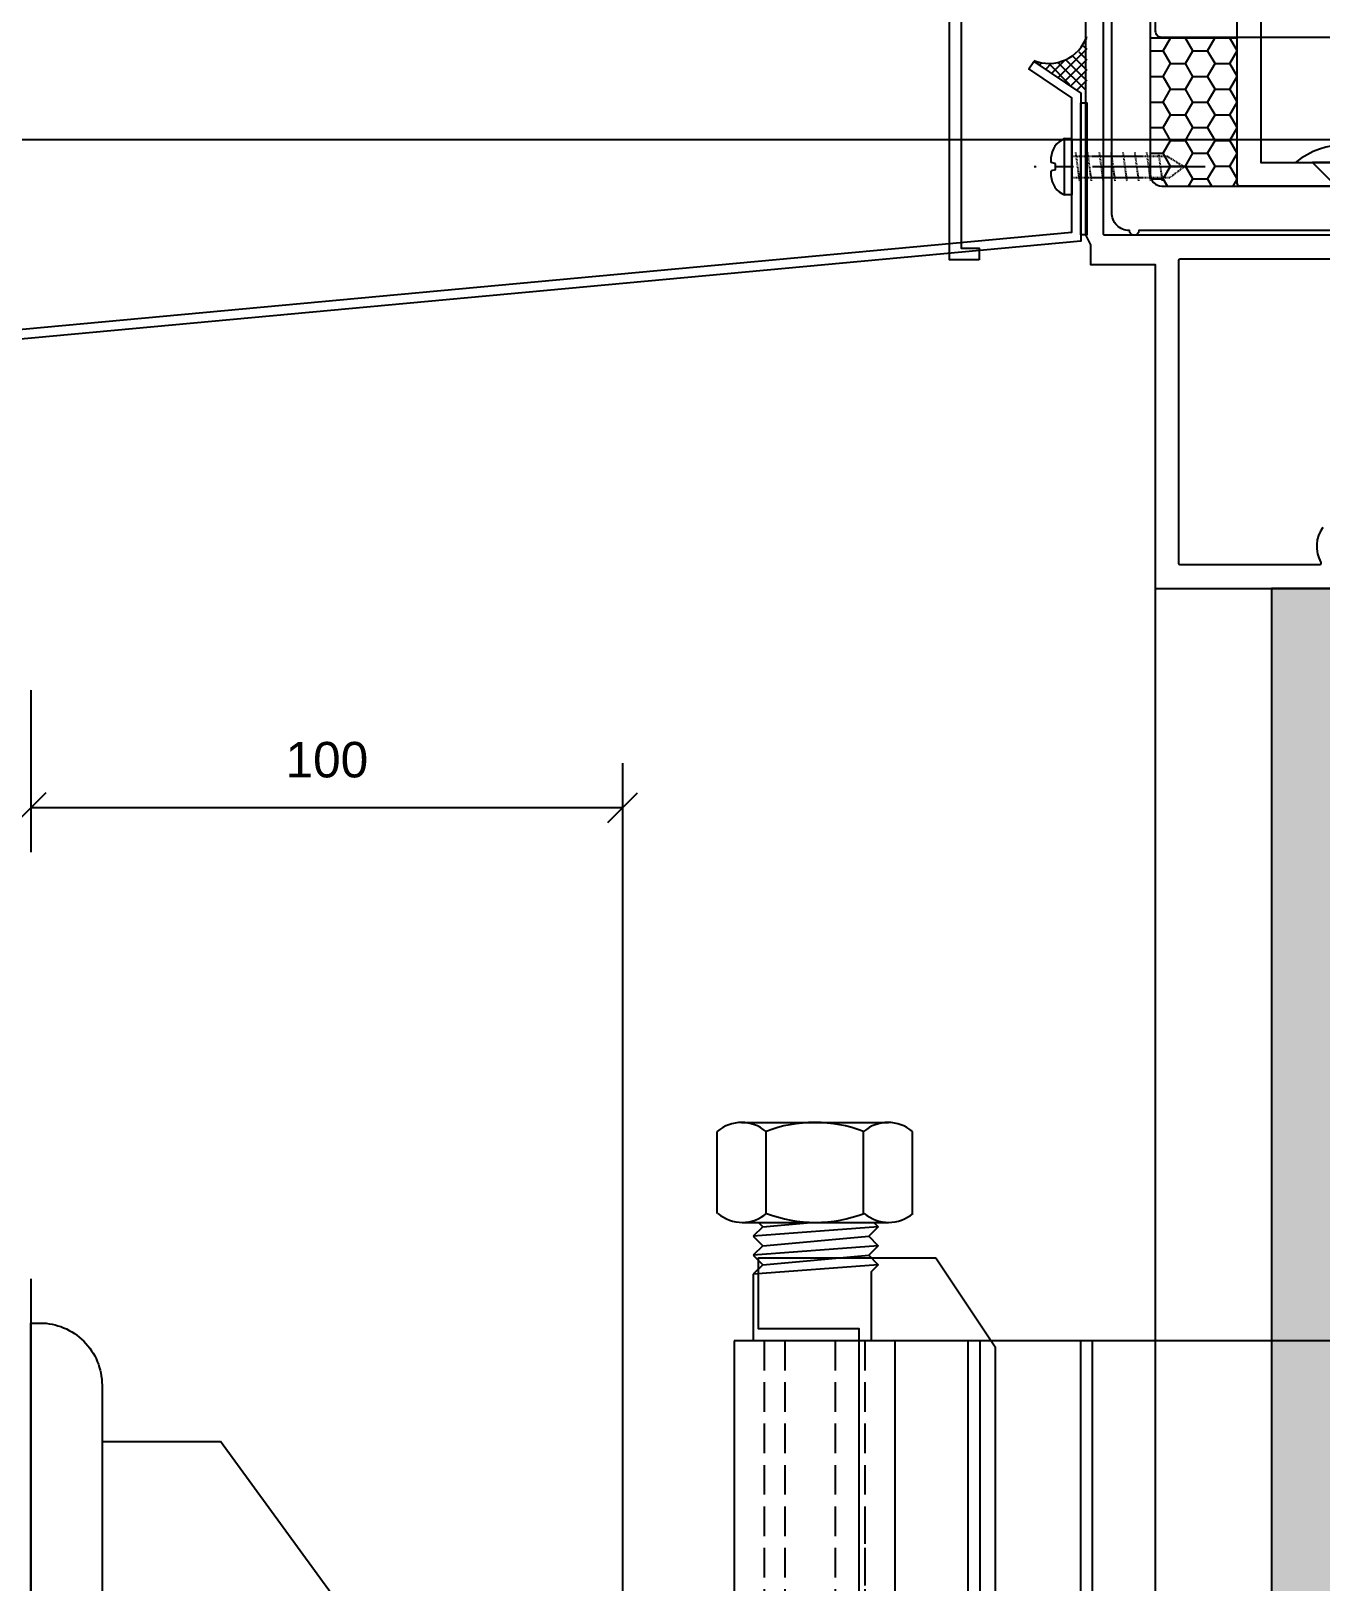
# Model space of a CAD drawing. Header units: millimetres. Extents: x 19684 to 58158, y -7929 to 13062.
# Drawn here: x 54627.2 to 54845.2, y 4635.5 to 4897.6 of the extents above; entities that cross this region are included whole.
import ezdxf

# ---------------------------------------------------------------- set-up
doc = ezdxf.new("R2010")
doc.units = ezdxf.units.MM
for name, pattern in [('CENTER2', [28.575, 19.05, -3.175, 3.175, -3.175]), ('DASH', [0.35, 0.25, -0.1]), ('HIDDEN2', [0.1875, 0.125, -0.0625])]:
    doc.linetypes.add(name, pattern=pattern)
for name, color, linetype in [('CASTFIX', 1, 'Continuous'), ('F-Alum', 4, 'Continuous'), ('F-Bolt', 32, 'Continuous'), ('F-dim', 1, 'Continuous'), ('F-gasket', 8, 'Continuous'), ('F-Insul', 8, 'Continuous'), ('F-steel', 3, 'Continuous'), ('F-text', 7, 'Continuous'), ('F_MISC', 8, 'Continuous'), ('INSUL', 173, 'Continuous'), ('POCHET', 8, 'Continuous'), ('STEEL', 34, 'Continuous')]:
    doc.layers.add(name, color=color, linetype=linetype)
doc.layers.add('Sealant', color=1, linetype='Continuous', lineweight=25)
doc.styles.add('Arial', font='arial.ttf')
doc.dimstyles.new('Arup4', dxfattribs={"dimscale": 5, "dimtxt": 1.2, "dimasz": 1, "dimexe": 1.5, "dimexo": 1.5, "dimgap": 1, "dimtad": 1, "dimdec": 0, "dimdsep": 46, "dimtxsty": 'Arial', "dimblk": 'OBLIQUE', "dimcen": 0, "dimclrd": 1, "dimclre": 1, "dimclrt": 7, "dimadec": 0, "dimazin": 0, "dimtfac": 1, "dimtdec": 0, "dimtix": 1, "dimtofl": 0, "dimtmove": 2, "dimatfit": 3, "dimfxl": 5, "dimtolj": 1, "dimtzin": 0, "dimlwd": -1, "dimlwe": -1, "dimarcsym": 0})

# ---------------------------------------------------------------- blocks, each defined once
blk = doc.blocks.new('*U173')
at = {"layer": 'INSUL', "lineweight": 0}
h = blk.add_hatch(dxfattribs=at)
h.set_pattern_fill('岩棉', color=256, scale=100, style=0, pattern_type=2)
h.set_pattern_definition([(171.78891, (53.3, 199.0476), (-673.201724, 100.0000025), [3.3342, -696.8454]), (146.90866, (56.223, 197.1429), (-158.4004044, 100.0000014), [3.4887, -729.1451]), (132.32733, (58.3914, 194.762), (-178.2004573, 199.999999), [3.2205, -673.0858]), (114.797, (59.7115, 191.905), (-39.600101, 100), [3.1473, -327.3221]), (91.62022, (59.8057, 188.5714), (-19.80005, 599.9999997), [3.3347, -696.9453]), (82.824825, (50.09429, 111.42857), (138.600349442, 1099.999997034), [77.75174, -16250.113]), (97.175175, (69.70576, 111.42857), (-138.600352483, 1099.9999966515), [77.75174, -16250.113]), (88.37978, (59.9943, 188.5714), (19.800043, 600), [3.3347, -696.9453]), (65.203, (60.0886, 191.905), (39.600101, 100), [3.1473, -327.3221]), (47.67267, (61.4086, 194.762), (178.2004567, 199.9999997), [3.2205, -673.0858]), (33.09134, (63.5772, 197.1429), (158.400403, 100.0000036), [3.4887, -729.1451]), (8.21109, (66.5, 199.0476), (673.2017246, 100), [3.3342, -696.8454]), (87.16616, (50, 109.524), (19.800042, 300), [1.9071, -398.58265]), (103.9014, (50.4714, 107.619), (-79.200203, 300), [1.9622, -410.107]), (111.6036, (51.226, 105.714), (-19.80005, 100), [2.0487, -105.5067]), (122.76135, (52.4514, 103.8095), (-59.400154, 99.999999), [2.2651, -473.3977]), (138.29055, (54.0543, 102.381), (-118.800303, 100.000002), [2.1471, -448.7411]), (152.0035, (55.8457, 101.4286), (-178.200458, 99.999999), [2.0289, -424.0312]), (166.4772, (57.8257, 100.9524), (-396.001014, 100.000003), [2.0365, -425.62055]), (167.07075, (59.9, 100.476), (-415.801066, 100), [2.12825, -444.8039]), (12.92924, (59.9, 100.476), (415.801066, 99.999999), [2.12825, -444.8039]), (13.5228, (61.9743, 100.9524), (396.001015, 100), [2.0365, -425.62055]), (27.9965, (63.9543, 101.4286), (198.000505, 100.000004), [2.0289, -424.0312]), (41.70945, (65.7458, 102.381), (118.800302, 100.000003), [2.1471, -448.7411]), (57.23865, (67.3486, 103.8095), (198.000504, 300.000002), [2.2651, -473.3977]), (68.3964, (68.574, 105.714), (19.80005, 100), [2.0487, -105.5067]), (76.0986, (69.3286, 107.619), (19.800051, 100), [1.9622, -410.107]), (92.83384, (69.8, 109.524), (-19.80005, 300), [1.9071, -398.58265])])
h.paths.add_polyline_path([(0, 0), (1673.9, 0), (1673.9, 100), (0, 100)])
at = {"layer": 'INSUL'}
blk.add_lwpolyline([(0, 0), (1673.9, 0), (1673.9, 100), (0, 100)], close=True, dxfattribs=at)
blk = doc.blocks.new('ding1')
at = {"layer": 'CASTFIX', "color": 9, "linetype": 'CENTER2'}
blk.add_line((1214.68, -4175.42), (1214.68, -4204.3), dxfattribs=at)
at = {"layer": 'CASTFIX', "color": 8, "linetype": 'HIDDEN2'}
for p, q in [((1212.88, -4181.86), (1214.68, -4178.92)), ((1214.68, -4178.92), (1216.48, -4181.34)), ((1217.08, -4182.62), (1212.28, -4183.27)), ((1212.88, -4197.92), (1212.88, -4181.86)), ((1216.48, -4197.92), (1216.48, -4181.34)), ((1217.08, -4184.62), (1212.28, -4185.27)), ((1217.08, -4186.62), (1212.28, -4187.27)), ((1217.08, -4188.62), (1212.28, -4189.27)), ((1217.08, -4190.62), (1212.28, -4191.27)), ((1217.08, -4192.62), (1212.28, -4193.27)), ((1217.08, -4194.62), (1212.28, -4195.27)), ((1217.08, -4196.62), (1212.28, -4197.27))]:
    blk.add_line(p, q, dxfattribs=at)
at = {"layer": 'CASTFIX'}
for p, q in [((1209.93, -4197.92), (1209.93, -4199.17)), ((1219.43, -4197.92), (1209.93, -4197.92)), ((1219.43, -4197.92), (1219.43, -4199.17)), ((1219.43, -4199.17), (1209.93, -4199.17)), ((1214.18, -4200.72), (1213.98, -4201.47)), ((1215.18, -4200.72), (1214.18, -4200.72)), ((1215.18, -4200.72), (1215.38, -4201.47)), ((1213.98, -4201.47), (1213.18, -4201.47)), ((1216.18, -4201.47), (1215.38, -4201.47))]:
    blk.add_line(p, q, dxfattribs=at)
for centre, start, end in [((1213.34, -4197.8), 201.9199, 267.5066), ((1216.02, -4197.8), 272.4934, 338.0801)]:
    blk.add_arc(centre, 3.68, start, end, dxfattribs=at)
blk = doc.blocks.new('A$C094F658A')
at = {"layer": 'F-gasket'}
h = blk.add_hatch(dxfattribs=at)
h.set_pattern_fill('HONEY', color=256, scale=20, style=0)
h.set_pattern_definition([(0, (-39612.6658, -7734.5343), (3.75, 2.16506351), [2.5, -5]), (120, (-39612.6658, -7734.5343), (-3.75, 2.16506351), [2.5, -5]), (60, (-39612.6658, -7734.5343), (8e-16, 4.33012702), [-5, 2.5])])
edge = h.paths.add_edge_path()
edge.add_line((-246.17, 2.11), (-246.17, 17.11))
edge.add_line((-246.17, 17.11), (-257.17, 17.11))
edge.add_line((-257.17, 17.11), (-260.87, 17.11))
edge.add_line((-260.87, 17.11), (-260.87, 2.11))
edge.add_line((-260.87, 2.11), (-260.87, -5.89))
edge.add_arc((-258.87, -5.89), 2, 180, 270)
edge.add_line((-258.87, -7.89), (-245.67, -7.89))
edge.add_arc((-245.67, -7.39), 0.5, 180, 270, ccw=False)
edge.add_line((-246.17, -7.39), (-246.17, 2.11))
at = {"layer": 'F-Alum'}
for points in [[(-289.78, -20.35), (-294.78, -20.35), (-294.78, 70)], [(-292.78, 49.5), (-292.78, -18.35), (-289.78, -18.35), (-289.78, -20.35)]]:
    blk.add_lwpolyline(points, dxfattribs=at)
for points in [[(-260, 64.37), (-260, 18.31, 0.414214), (-259, 17.31), (-143.21, 17.31, 0.414214)], [(-131.44, -16.19), (-268.57, -16.19, -0.414214), (-268.77, -15.99), (-268.77, 37.03, -0.414214)], [(-271.78, 39.77), (-271.78, -16.14, 0.116434), (-271.76, -16.23), (-270.96, -17.83), (-270.96, -21.12), (-260, -21.12), (-260, -75.91), (-81, -75.91)], [(-208.71, -15.39), (-262.77, -15.39, -1), (-264.37, -15.39, -0.414214), (-267.37, -12.39), (-267.37, 30.11, 0.414214)], [(-260.87, 32.11), (-260.87, -5.89, 0.414214), (-258.87, -7.89), (-258.87, -7.89), (-143.31, -7.89, 0.414214)], [(-231.68, -65.59), (-232.08, -66.22), (-232.39, -66.93), (-232.63, -67.68), (-232.7, -68.47), (-232.7, -69.21), (-232.59, -70), (-232.35, -70.71), (-232.03, -71.49, -0.533839), (-232.3, -71.91), (-255.8, -71.91, -0.414214), (-256, -71.71), (-256, -20.39, -0.414214), (-255.8, -20.19), (-224.25, -20.19)]]:
    blk.add_lwpolyline(points, format="xyb", dxfattribs=at)
at = {"layer": 'F-Alum', "elevation": 0}
blk.add_lwpolyline([(-242.17, 32.19), (-242.17, -3.89), (-211.17, -3.89), (-211.17, -7.89), (-245.67, -7.89, -0.414214), (-246.17, -7.39), (-246.17, 32.19)], format="xyb", dxfattribs=at)
at = {"layer": 'F-gasket', "ltscale": 250}
blk.add_lwpolyline([(-246.17, 2.11), (-246.17, 17.11), (-257.17, 17.11), (-260.87, 17.11), (-260.87, 2.11), (-260.87, -5.89, 0.414214), (-258.87, -7.89), (-245.67, -7.89, -0.414214), (-246.17, -7.39)], format="xyb", close=True, dxfattribs=at)
at = {"layer": 'POCHET'}
blk.add_lwpolyline([(-233.43, -3.89), (-230.43, -6.89), (-224.43, -6.89), (-221.43, -3.89)], close=True, dxfattribs=at)
blk.add_arc((-227.79, -14.46), 13.57, 51.1468, 128.8532, dxfattribs=at)
blk = doc.blocks.new('A$C5DA14876')
at = {"layer": 'F-Alum', "ltscale": 30}
for p, q in [((118.81, -82.14, 0), (118.81, -252.14, 0)), ((280.8, -82.14), (118.81, -82.14, 0)), ((146.01, -82.14, 0), (118.81, -82.14, 0)), ((139.91, -82.14, 0), (139.91, -109.64, 0)), ((146.01, -82.14, 0), (146.01, -152.72, 0)), ((158.39, -252.14, 0), (158.39, -82.14, 0)), ((160.39, -252.14, 0), (160.39, -82.14, 0)), ((177.39, -252.14, 0), (177.39, -82.14, 0)), ((179.39, -252.14, 0), (179.39, -82.14, 0))]:
    blk.add_line(p, q, dxfattribs=at)
at = {"layer": 'F-Alum', "color": 8, "linetype": 'DASH', "ltscale": 20}
for p, q in [((123.91, -82.14, 0), (123.91, -170.71, 0)), ((123.91, -82.14, 0), (123.91, -252.14, 0)), ((127.41, -82.14, 0), (127.41, -252.14, 0)), ((135.91, -82.14, 0), (135.91, -252.14, 0)), ((140.91, -82.14, 0), (140.91, -145.73, 0)), ((140.91, -111.47, 0), (140.91, -252.14, 0))]:
    blk.add_line(p, q, dxfattribs=at)
at = {"layer": 'F-Alum', "ltscale": 30, "elevation": 0}
for points in [[(139.94, -109.69), (139.94, -80.14), (122.94, -80.14), (122.94, -68.14), (152.94, -68.14)], [(152.94, -68.14), (162.94, -83.14), (162.94, -175.91)], [(162.94, -175.91), (162.94, -201.75), (139.94, -201.75), (139.94, -109.69)]]:
    blk.add_lwpolyline(points, dxfattribs=at)
at = {"layer": 'F-Bolt'}
for p, q in [((115.97, -60.61, 0), (115.97, -46.77, 0)), ((120.09, -45.25, 0), (144.91, -45.25, 0)), ((124.22, -60.61, 0), (124.22, -46.77, 0)), ((122.06, -70.89, 0), (122.06, -82.14, 0))]:
    blk.add_line(p, q, dxfattribs=at)
at = {"layer": 'F-Bolt', "ltscale": 250}
for p, q in [((140.71, -60.61, 0), (140.71, -46.77, 0)), ((148.96, -60.61, 0), (148.96, -46.77, 0)), ((120.2, -62.14, 0), (144.94, -62.14, 0)), ((123.67, -62.87, 0), (122.06, -64.47, 0)), ((143.18, -62.87, 0), (122.06, -64.47, 0)), ((122.94, -62.14, 0), (123.67, -62.87, 0)), ((123.67, -62.87, 0), (131.81, -62.14, 0)), ((122.06, -64.47, 0), (123.67, -66.08, 0)), ((123.67, -66.08, 0), (141.58, -64.47, 0)), ((123.67, -66.08, 0), (122.06, -67.68, 0)), ((143.18, -66.08, 0), (122.06, -67.68, 0)), ((122.06, -67.68, 0), (123.67, -69.29, 0)), ((123.67, -69.29, 0), (141.58, -67.68, 0)), ((123.67, -69.29, 0), (122.06, -70.89, 0)), ((143.18, -69.29, 0), (122.06, -70.89, 0))]:
    blk.add_line(p, q, dxfattribs=at)
at = {"layer": 'F-Bolt', "ltscale": 250, "elevation": 0}
blk.add_lwpolyline([(142.06, -82.14), (142.06, -70.41), (143.18, -69.29), (141.58, -67.68), (143.18, -66.08), (141.58, -64.47), (143.18, -62.87), (142.45, -62.14)], dxfattribs=at)
at = {"layer": 'F-Bolt'}
for centre, radius, start, end in [((120.09, -51.59, 0), 6.34, 49.44, 130.56), ((132.46, -68.33, 0), 23.08, 69.064, 110.936), ((120.2, -55.79, 0), 6.34, 229.44, 310.56), ((132.57, -39.05, 0), 23.08, 249.064, 290.936)]:
    blk.add_arc(centre, radius, start, end, dxfattribs=at)
at = {"layer": 'F-Bolt', "ltscale": 250}
for centre, start, end in [((144.84, -51.59, 0), 49.44, 130.56), ((144.94, -55.79, 0), 229.44, 310.56)]:
    blk.add_arc(centre, 6.34, start, end, dxfattribs=at)
at = {"layer": 'F-steel'}
for p in [(12, -99.14), (140, -247.14)]:
    blk.add_line(p, (32, -99.14), dxfattribs=at)
at = {"layer": 'STEEL', "ltscale": 50}
blk.add_lwpolyline([(0, -71.65), (0, -321.65)], dxfattribs=at)
at = {"layer": 'STEEL'}
blk.add_lwpolyline([(25, -267.14), (174.53, -267.14, -0.414214), (185.03, -277.64), (185.03, -279.14), (0, -279.14), (0, -79.14), (1.5, -79.14, -0.414214), (12, -89.64), (12, -254.14, 0.414214)], format="xyb", close=True, dxfattribs=at)
blk = doc.blocks.new('_OBLIQUE')
at = {"color": 0, "linetype": 'ByBlock'}
blk.add_line((-0.5, -0.5), (0.5, 0.5), dxfattribs=at)
blk = doc.blocks.new('*D188')
at = {"color": 1, "linetype": 'Continuous', "transparency": 16777216}
for p, q in [((54627.24, 4786.21), (54627.24, 4758.88)), ((54727.24, 4428.93), (54727.24, 4773.88)), ((54627.24, 4766.38), (54727.24, 4766.38))]:
    blk.add_line(p, q, dxfattribs=at)
at = {"layer": 'Defpoints', "color": 0, "transparency": 16777216}
for p in [(54627.24, 4793.71), (54727.24, 4766.38), (54727.24, 4421.43)]:
    blk.add_point(p, dxfattribs=at)
at = {"color": 1, "transparency": 16777216, "xscale": 5, "yscale": 5, "zscale": 5, "rotation": 180}
blk.add_blockref('_OBLIQUE', (54627.24, 4766.38), dxfattribs=at)
at = {"color": 1, "transparency": 16777216, "xscale": 5, "yscale": 5, "zscale": 5}
blk.add_blockref('_OBLIQUE', (54727.24, 4766.38), dxfattribs=at)
at = {"color": 7, "transparency": 16777216, "insert": (54677.24, 4774.45), "char_height": 6, "attachment_point": 5, "style": 'Arial'}
blk.add_mtext('\\A1;100', dxfattribs=at)

msp = doc.modelspace()

# ---------------------------------------------------------------- hatches: boundary and pattern name
at = {"layer": 'F-Insul', "ltscale": 250}
h = msp.add_hatch(dxfattribs=at)
h.set_pattern_fill('ANSI37', color=256, scale=10, angle=-90, style=0)
h.set_pattern_definition([(45, (52717.8935, -17333.337), (0.883883476, -0.883883476), []), (315, (52717.8935, -17333.337), (-0.883883476, -0.883883476), [])])
edge = h.paths.add_edge_path()
edge.add_line((54804.23, 4887.61), (54796.71, 4892.64))
edge.add_arc((54799.28, 4899.59), 7.42, 249.6951, 314.2295)
edge.add_line((54804.46, 4894.28), (54804.23, 4887.61))
edge = h.paths.add_edge_path()
edge.add_line((54805.66, 4887.61), (54804.23, 4887.61))
edge.add_line((54804.23, 4887.61), (54804.46, 4894.28))
edge.add_arc((54799.57, 4898.23), 6.29, 321.0151, 345.6911)
edge.add_line((54805.66, 4896.68), (54805.66, 4887.61))

# ---------------------------------------------------------------- linework, layer by layer
at = {"layer": 'F-Alum'}
msp.add_line((54817.24, 4803.39), (54817.24, 4175.23), dxfattribs=at)
at = {"layer": 'F-dim'}
msp.add_line((54390.32, 4879.3), (57808.72, 4879.3), dxfattribs=at)
at = {"layer": 'F-gasket'}
msp.add_lwpolyline([(54804.66, 4885.46), (54805.66, 4885.46), (54805.66, 4863.16), (54804.66, 4863.16)], close=True, dxfattribs=at)
at = {"layer": 'F-Insul', "ltscale": 250}
msp.add_arc((54799.24, 4898.97), 6.82, 248.2627, 340.3378, dxfattribs=at)
at = {"layer": 'F-steel', "ltscale": 250}
msp.add_lwpolyline([(54796.71, 4892.46), (54804.66, 4887.13), (54804.66, 4862.12), (54470.66, 4831.25), (54470.66, 4831.25), (54247.78, 4831.25), (54243, 4836.28), (54244.09, 4837.31), (54248.43, 4832.75), (54469.16, 4832.75), (54469.16, 4832.75), (54803.16, 4863.62), (54803.16, 4886.33), (54795.88, 4891.21)], close=True, dxfattribs=at)

# ---------------------------------------------------------------- block references
msp.add_blockref('A$C5DA14876', (54627.24, 4758.43))
at = {"layer": 'F-text'}
msp.add_blockref('A$C094F658A', (55077.24, 4879.3), dxfattribs=at)
at = {"layer": 'F_MISC', "ltscale": 18000, "extrusion": (4.36945e-07, -5.08539e-15, -1), "xscale": -1, "rotation": 270.000000666832}
msp.add_blockref('*U173', (-54936.9, 3129.49, 0.02), dxfattribs=at)
at = {"layer": 'Sealant', "color": 8, "rotation": 270}
msp.add_blockref('ding1', (59001.09, 6089.36), dxfattribs=at)

# ---------------------------------------------------------------- dimensions: what is measured, and where the dimension line sits
dim = msp.add_linear_dim(base=(54727.24, 4766.38), p1=(54627.24, 4793.71), p2=(54727.24, 4421.43), dimstyle='Arup4')
dim.commit()
dim.dimension.update_dxf_attribs({"geometry": '*D188', "text_midpoint": (54677.24, 4774.45)})

doc.saveas('drawing.dxf')
